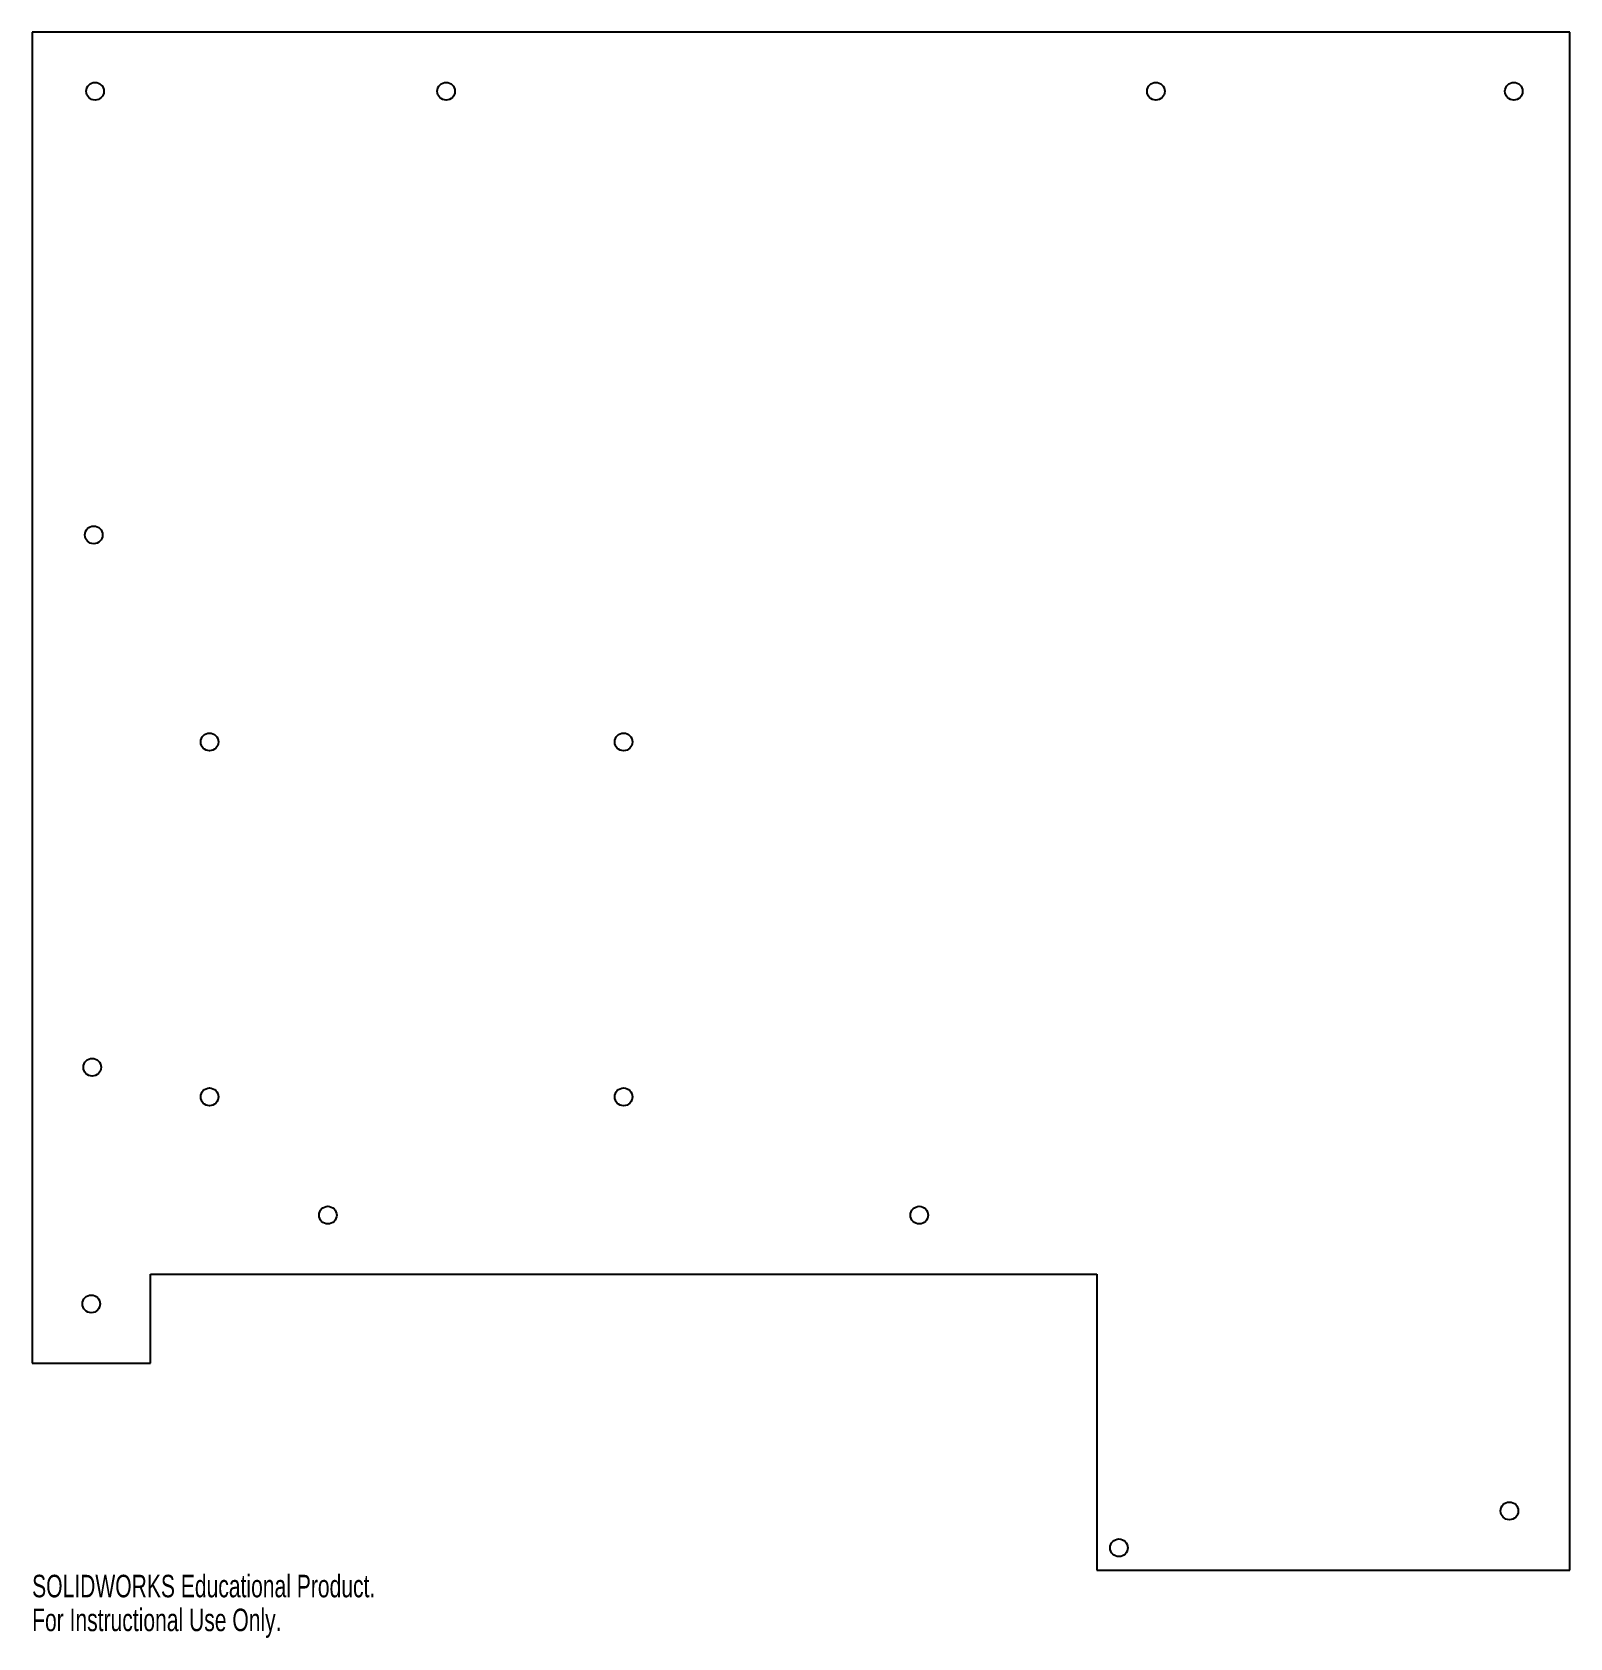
# Model space of a CAD drawing. Header units: inches. Extents: x -6.5 to 6.5, y -7.1 to 6.5.
import ezdxf

# ---------------------------------------------------------------- set-up
doc = ezdxf.new("R2010")
doc.units = ezdxf.units.IN
doc.header["$MEASUREMENT"] = 0
doc.styles.add('SLDTEXTSTYLE0', font='TXT', dxfattribs={"width": 0.7})

msp = doc.modelspace()

# ---------------------------------------------------------------- linework, layer by layer
at = {"color": 7, "linetype": 'Continuous', "lineweight": 25}
for p, q in [((6.5, 6.5), (-6.5, 6.5)), ((-6.5, 6.5), (-6.5, -4.75)), ((6.5, -6.5), (6.5, 6.5)), ((-5.5, -4.75), (-5.5, -4)), ((-5.5, -4), (2.5, -4)), ((2.5, -4), (2.5, -6.5)), ((-6.5, -4.75), (-5.5, -4.75)), ((2.5, -6.5), (6.5, -6.5))]:
    msp.add_line(p, q, dxfattribs=at)
for centre, radius in [((-5.968, 6), 0.0747), ((-3, 6), 0.0747), ((3, 6), 0.0747), ((6.026, 6), 0.0747), ((-5.979, 2.25), 0.0748), ((-5, 0.5), 0.0747), ((-1.5, 0.5), 0.0747), ((-5.992, -2.25), 0.0747), ((-5, -2.5), 0.0748), ((-1.5, -2.5), 0.0748), ((-4, -3.5), 0.0747), ((1, -3.5), 0.0747), ((-6, -4.25), 0.0747), ((5.989, -6), 0.0748), ((2.688, -6.312), 0.0747)]:
    msp.add_circle(centre, radius, dxfattribs=at)

# ---------------------------------------------------------------- texts
at = {"color": 7, "linetype": 'Continuous', "char_height": 0.1903, "attachment_point": 1, "style": 'SLDTEXTSTYLE0'}
for s, insert in [('SOLIDWORKS Educational Product.', (-6.5, -6.54)), ('For Instructional Use Only.', (-6.5, -6.826))]:
    msp.add_mtext(s, dxfattribs=dict(at, insert=insert))

doc.saveas('drawing.dxf')
